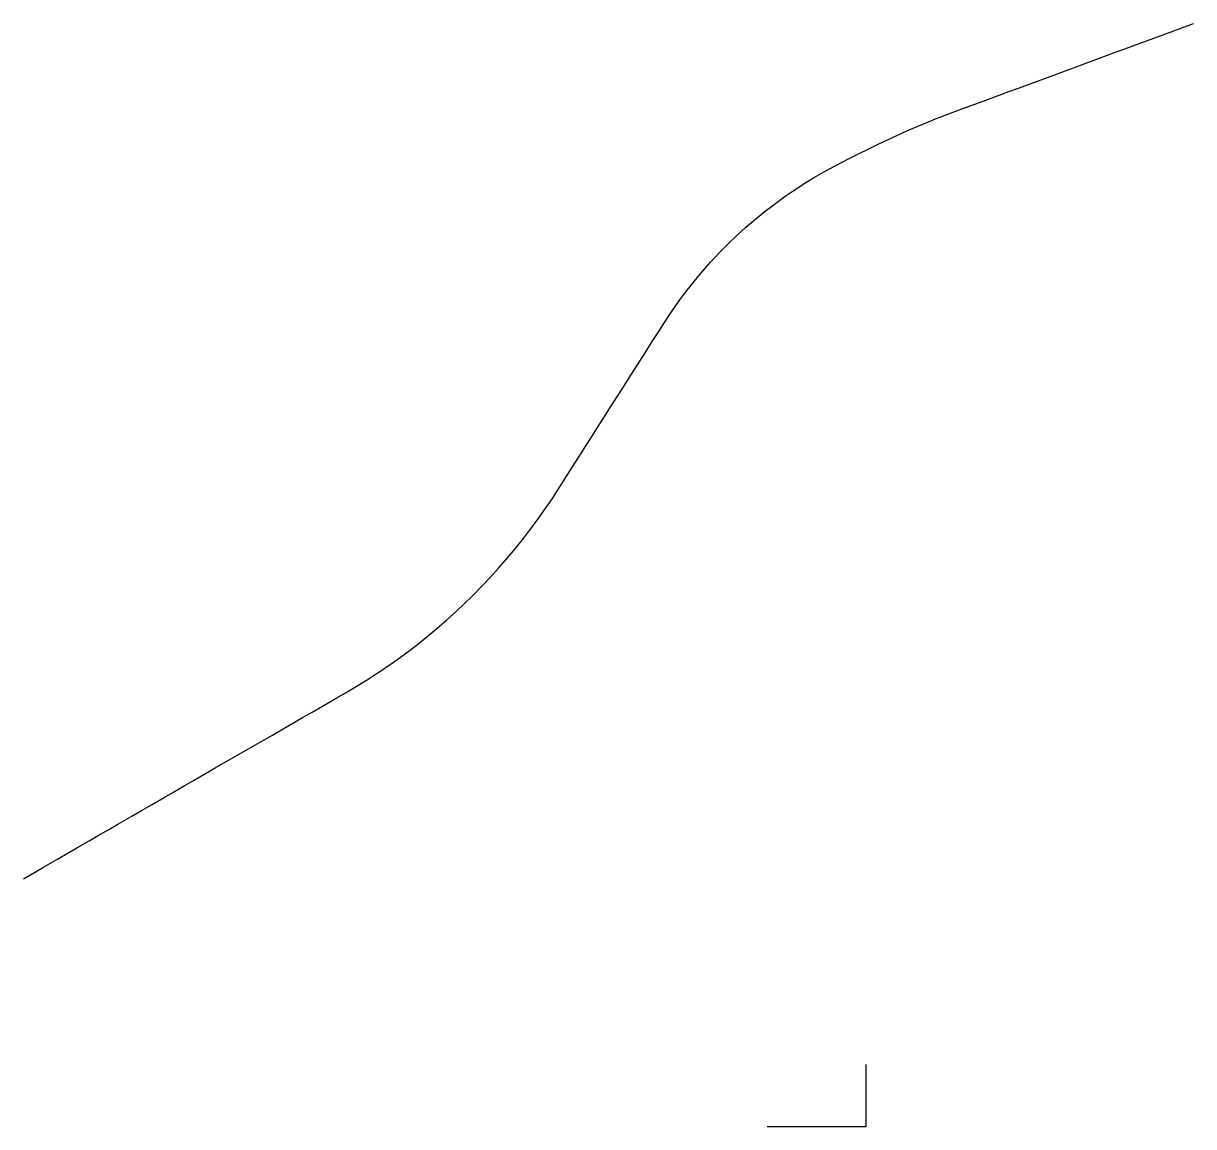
# Model space of a CAD drawing. Header units: metres. Extents: x 512345 to 512817, y 6081134 to 6081579.
import ezdxf

# ---------------------------------------------------------------- set-up
doc = ezdxf.new("R2010")
doc.units = ezdxf.units.M

msp = doc.modelspace()

# ---------------------------------------------------------------- linework, layer by layer
at = {"layer": 'BORTAS'}
msp.add_polyline3d([(512645, 6081134.01, 100), (512650, 6081134, 100.01), (512655, 6081134, 100.02), (512660.01, 6081134, 100.03), (512665, 6081134, 100.04), (512670, 6081134, 100.05), (512675, 6081134, 100.06), (512680, 6081134, 100.07), (512685.01, 6081134, 100.08), (512685, 6081137.12, 100.09), (512685, 6081140.25, 100.1), (512685, 6081143.38, 100.11), (512685.01, 6081146.5, 100.12), (512685, 6081149.63, 100.13), (512684.99, 6081152.75, 100.14), (512685, 6081155.87, 100.15), (512685, 6081159, 100.16)], dxfattribs=at)
at = {"layer": 'KELIO_ASIS'}
msp.add_polyline3d([(512345.01, 6081233.99, 100), (512350.1, 6081236.95, 100.09), (512353.05, 6081238.64, 100.14), (512358.76, 6081241.95, 100.24), (512361.99, 6081243.81, 100.3), (512366.52, 6081246.43, 100.37), (512371.55, 6081249.33, 100.46), (512375.15, 6081251.41, 100.52), (512379.73, 6081254.05, 100.6), (512383.15, 6081256.02, 100.66), (512388.74, 6081259.26, 100.76), (512392.7, 6081261.54, 100.83), (512396.67, 6081263.83, 100.89), (512401.79, 6081266.79, 100.98), (512405.28, 6081268.8, 101.04), (512409.87, 6081271.45, 101.12), (512413.64, 6081273.63, 101.19), (512418.44, 6081276.41, 101.27), (512422.42, 6081278.7, 101.35), (512426.85, 6081281.26, 101.42), (512432.04, 6081284.25, 101.51), (512435.55, 6081286.28, 101.57), (512440.24, 6081288.99, 101.65), (512445.43, 6081291.98, 101.74), (512449.72, 6081294.46, 101.82), (512453.64, 6081296.73, 101.88), (512457.65, 6081299.04, 101.94), (512461.52, 6081301.28, 101.98), (512465.65, 6081303.66, 102.03), (512471.39, 6081306.98, 102.09), (512474.93, 6081309.02, 102.12), (512478.55, 6081311.16, 102.14), (512483.67, 6081314.3, 102.17), (512488.12, 6081317.19, 102.18), (512491.99, 6081319.81, 102.19), (512496.57, 6081323.05, 102.18), (512499.19, 6081324.96, 102.18), (512503.94, 6081328.59, 102.16), (512507.74, 6081331.63, 102.14), (512510.98, 6081334.31, 102.11), (512515.64, 6081338.34, 102.07), (512519.65, 6081341.98, 102.02), (512522.92, 6081345.05, 101.97), (512526.02, 6081348.08, 101.92), (512530.34, 6081352.46, 101.83), (512533.32, 6081355.62, 101.76), (512536.68, 6081359.33, 101.68), (512540.28, 6081363.46, 101.58), (512542.71, 6081366.37, 101.51), (512546.69, 6081371.31, 101.39), (512549.57, 6081375.06, 101.29), (512552.66, 6081379.25, 101.19), (512554.86, 6081382.36, 101.11), (512558.36, 6081387.5, 100.99), (512560.42, 6081390.67, 100.92), (512562.99, 6081394.7, 100.82), (512566.51, 6081400.21, 100.69), (512569.21, 6081404.45, 100.59), (512571.9, 6081408.7, 100.49), (512574.16, 6081412.22, 100.4), (512576.63, 6081416.11, 100.31), (512579.03, 6081419.87, 100.22), (512582.41, 6081425.17, 100.1), (512585.16, 6081429.52, 99.99), (512587.98, 6081433.93, 99.88), (512590.07, 6081437.21, 99.81), (512592.69, 6081441.31, 99.71), (512595.83, 6081446.24, 99.59), (512598.69, 6081450.74, 99.49), (512601.55, 6081455.23, 99.38), (512603.36, 6081458.07, 99.31), (512606.46, 6081462.81, 99.21), (512609.8, 6081467.58, 99.11), (512612.22, 6081470.84, 99.04), (512615.51, 6081475.03, 98.97), (512617.97, 6081478.02, 98.92), (512622.11, 6081482.78, 98.85), (512625.86, 6081486.78, 98.81), (512629.25, 6081490.2, 98.78), (512632.94, 6081493.74, 98.75), (512636.32, 6081496.8, 98.74), (512639.47, 6081499.53, 98.73), (512644.15, 6081503.35, 98.73), (512647.24, 6081505.71, 98.74), (512652.28, 6081509.38, 98.76), (512655.14, 6081511.35, 98.78), (512660.62, 6081514.89, 98.82), (512663.76, 6081516.79, 98.86), (512668.47, 6081519.49, 98.9), (512672.77, 6081521.82, 98.94), (512677.84, 6081524.5, 98.98), (512681.38, 6081526.3, 99.01), (512686.25, 6081528.72, 99.05), (512690.06, 6081530.56, 99.09), (512695.05, 6081532.89, 99.13), (512699.9, 6081535.08, 99.18), (512703.9, 6081536.81, 99.21), (512709.48, 6081539.16, 99.26), (512713.64, 6081540.85, 99.3), (512718.94, 6081542.92, 99.35), (512723.5, 6081544.62, 99.38), (512727.77, 6081546.2, 99.42), (512733.28, 6081548.23, 99.47), (512737.53, 6081549.8, 99.5), (512742.55, 6081551.66, 99.54), (512746.37, 6081553.07, 99.58), (512751.44, 6081554.93, 99.62), (512755.48, 6081556.43, 99.65), (512761.67, 6081558.72, 99.71), (512764.93, 6081559.92, 99.74), (512769.66, 6081561.67, 99.77), (512774, 6081563.27, 99.81), (512779.04, 6081565.13, 99.86), (512784.68, 6081567.21, 99.9), (512789.25, 6081568.9, 99.95), (512792.87, 6081570.23, 99.97), (512798.03, 6081572.14, 100.01), (512802.81, 6081573.9, 100.06), (512807.95, 6081575.79, 100.1), (512812.25, 6081577.38, 100.14), (512817.02, 6081579.15, 100.18)], dxfattribs=at)

doc.saveas('drawing.dxf')
